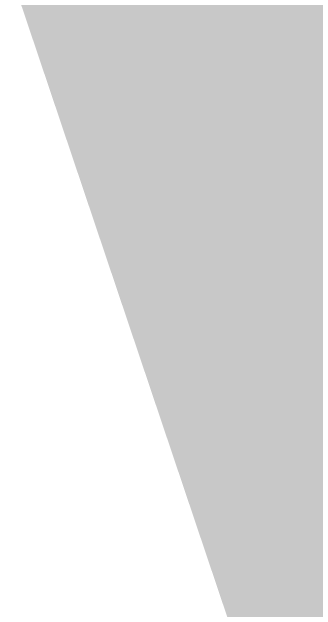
# Model space of a CAD drawing. Header units: feet. Extents: x 2175025 to 2179063, y 467811 to 470338.
# Drawn here: x 2176501.282 to 2176502.555, y 469547.892 to 469550.394 of the extents above; entities that cross this region are included whole.
import ezdxf

# ---------------------------------------------------------------- set-up
doc = ezdxf.new("R2010")
doc.units = ezdxf.units.FT
doc.header["$LTSCALE"] = 0.5
doc.header["$MEASUREMENT"] = 0
doc.linetypes.add('HIDDEN', pattern=[0.375, 0.25, -0.125])
doc.layers.add('LIMITS OF DISTURBANCE', color=1, linetype='HIDDEN')
doc.layers.add('SILT FENCE', color=200, linetype='CONTINUOUS')

msp = doc.modelspace()

# ---------------------------------------------------------------- linework, layer by layer
at = {"layer": 'LIMITS OF DISTURBANCE', "ltscale": 200, "const_width": 8}
msp.add_lwpolyline([(2176797.2187, 469466.6946), (2176806.1276, 469689.9461), (2176810.6316, 469858.2178), (2176810.2175, 469909.1139), (2176812.162, 470012.1344), (2176801.1434, 470064.6165), (2176786.2359, 470120.3383), (2176736.3283, 470155.9743), (2176694.1364, 470163.8803), (2176618.3028, 470143.1466), (2176523.6727, 470126.3005), (2176397.9314, 470010.9694), (2176406.9418, 469910.4222), (2176424.4418, 469726.4108), (2176390.0898, 469704.3812), (2176388.1454, 469680.4079), (2176412.7751, 469662.2659), (2176428.3307, 469648.0115), (2176463.979, 469598.1211), (2176494.4706, 469553.172), (2176511.9707, 469500.6899)], dxfattribs=at)
at = {"layer": 'SILT FENCE', "ltscale": 100, "const_width": 8}
msp.add_lwpolyline([(2176636.6254, 469266.2939), (2176631.4266, 469294.5886), (2176629.1161, 469302.0953), (2176647.6006, 469314.2217), (2176606.0104, 469345.981), (2176519.9416, 469507.6652), (2176502.024, 469560.8693), (2176458.7008, 469622.0782), (2176429.8187, 469661.3444), (2176401.6668, 469682.7737)], dxfattribs=at)

doc.saveas('drawing.dxf')
